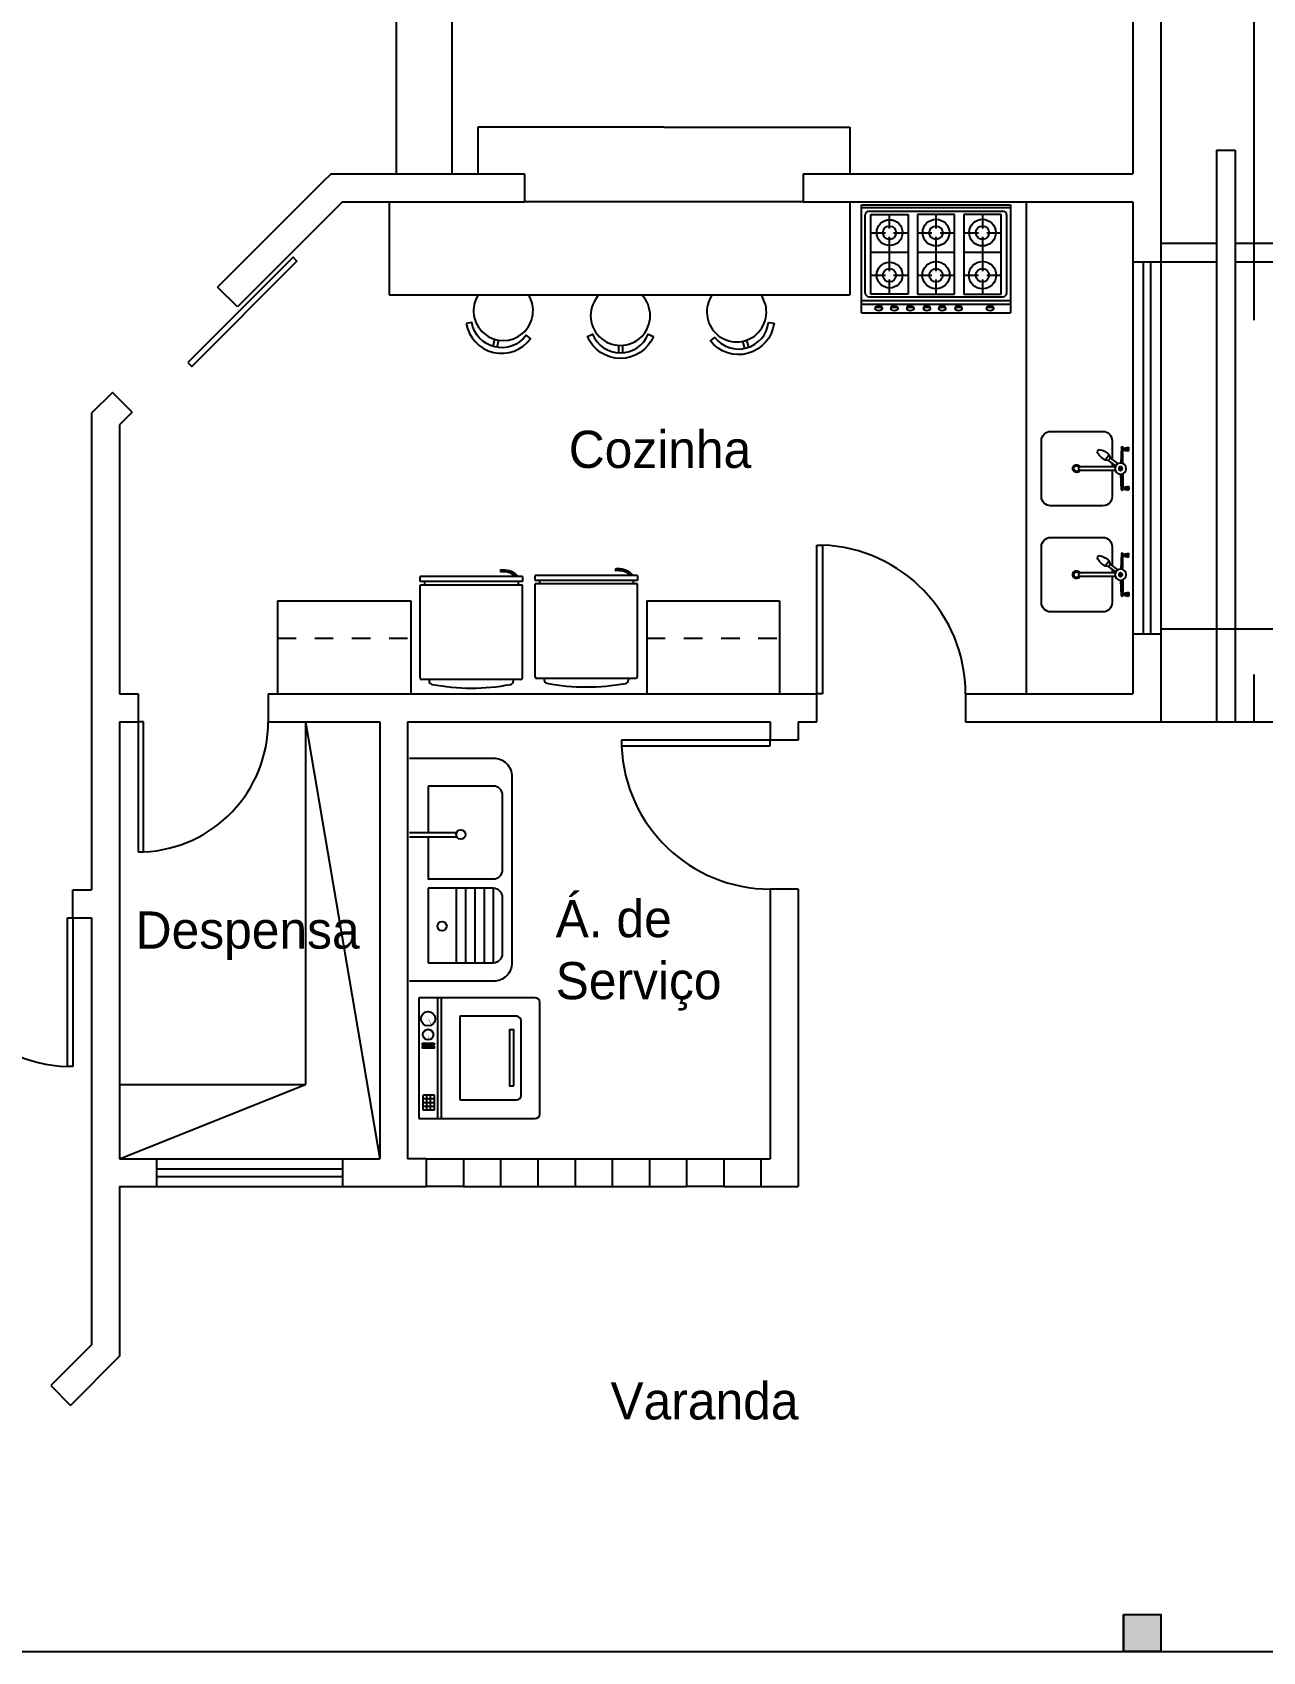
# Model space of a CAD drawing. Header units: millimetres. Extents: x 166 to 289, y 88 to 139.
# Drawn here: x 174.3 to 180.92, y 108.76 to 117.47 of the extents above; entities that cross this region are included whole.
import ezdxf

# ---------------------------------------------------------------- set-up
doc = ezdxf.new("R2010")
doc.units = ezdxf.units.MM
doc.header["$LTSCALE"] = 0.6
doc.linetypes.add('HIDDEN', pattern=[9.525, 6.35, -3.175])
doc.linetypes.add('HIDDEN2', pattern=[0.1875, 0.125, -0.0625])
for name, color, linetype in [('0.1', 1, 'Continuous'), ('0.3', 3, 'Continuous'), ('02', 2, 'Continuous'), ('1', 1, 'Continuous'), ('5', 5, 'Continuous'), ('AR-ALV', 5, 'Continuous'), ('AR-ALV-BXA', 1, 'Continuous'), ('AR-TXT', 2, 'Continuous'), ('Mobiliário', 160, 'Continuous'), ('Mobiliário2', 10, 'Continuous')]:
    doc.layers.add(name, color=color, linetype=linetype)

# ---------------------------------------------------------------- blocks, each defined once
blk = doc.blocks.new('cuba')
for p, q in [((-0.1148, 0.4662), (-0.1137, 0.4706)), ((-0.0954, 0.4662), (-0.1148, 0.4662)), ((-0.1135, 0.4617), (-0.1148, 0.4662)), ((-0.1118, 0.437), (-0.1142, 0.437)), ((-0.0965, 0.4706), (-0.1137, 0.4706)), ((-0.0967, 0.4617), (-0.1135, 0.4617)), ((-0.1122, 0.4497), (-0.1122, 0.4617)), ((-0.098, 0.4497), (-0.1122, 0.4497)), ((-0.1104, 0.4441), (-0.1104, 0.4497)), ((-0.1009, 0.437), (-0.0276, 0.437)), ((-0.0998, 0.4441), (-0.0998, 0.4497)), ((-0.0276, 0.437), (-0.0991, 0.437)), ((-0.098, 0.4497), (-0.098, 0.4617)), ((-0.0967, 0.4617), (-0.0954, 0.4662)), ((-0.0954, 0.4662), (-0.0965, 0.4706)), ((-0.0001, 0.437), (-0.0001, 0.4122)), ((0.0276, 0.437), (0.0991, 0.437)), ((0.0954, 0.4662), (0.0965, 0.4706)), ((0.0954, 0.4662), (0.1148, 0.4662)), ((0.0967, 0.4617), (0.0954, 0.4662)), ((0.0965, 0.4706), (0.1137, 0.4706)), ((0.0967, 0.4617), (0.1135, 0.4617)), ((0.098, 0.4497), (0.098, 0.4617)), ((0.098, 0.4497), (0.1122, 0.4497)), ((0.0998, 0.4441), (0.0998, 0.4497)), ((0.1104, 0.4441), (0.1104, 0.4497)), ((0.1118, 0.437), (0.1142, 0.437)), ((0.1122, 0.4497), (0.1122, 0.4617)), ((0.1135, 0.4617), (0.1148, 0.4662)), ((0.1148, 0.4662), (0.1137, 0.4706)), ((-0.01, 0.38), (-0.1505, 0.38)), ((-0.1142, 0.4308), (-0.03, 0.426)), ((-0.0126, 0.4251), (0.0133, 0.4251)), ((-0.01, 0.3969), (-0.01, 0.2102)), ((0.01, 0.4252), (0.01, 0.4249)), ((0.01, 0.4249), (0.01, 0.4249)), ((0.01, 0.3969), (0.01, 0.2102)), ((0.0301, 0.3799), (0.01, 0.3799)), ((0.0155, 0.3995), (0.0444, 0.3608)), ((0.0267, 0.4115), (0.0571, 0.3706)), ((0.1142, 0.4308), (0.03, 0.426)), ((0.0571, 0.3706), (0.0442, 0.361)), ((0.0442, 0.361), (0.0451, 0.343)), ((0.0741, 0.3646), (0.0451, 0.343)), ((0.1505, 0.38), (0.0501, 0.38)), ((0.0571, 0.3706), (0.0741, 0.3646)), ((-0.2, 0.3305), (-0.2, 0.0495)), ((0.1032, 0.3086), (0.0903, 0.299)), ((0.2, 0.0495), (0.2, 0.3305)), ((-0.1505, 0), (0.1505, 0))]:
    blk.add_line(p, q)
for radius in [0.03, 0.01]:
    blk.add_circle((0, 0.4252), radius)
for centre, radius, start, end in [((-0.1142, 0.4339), 0.00311, 90, 270), ((-0.111, 0.4405), 0.00364, 256.09795, 80.40595), ((-0.0992, 0.4405), 0.00364, 99.59405, 283.90205), ((0.0992, 0.4405), 0.00364, 256.09795, 80.40595), ((0.111, 0.4405), 0.00364, 99.59405, 283.90205), ((0.1142, 0.4339), 0.00311, 270, 90), ((-0.1505, 0.3305), 0.0495, 90, 180), ((0.002, 0.2914), 0.1027, 9.64706, 45.43004), ((0.1505, 0.3305), 0.0495, 0, 90), ((0.1513, 0.4069), 0.124, 211.03543, 240.52088), ((0, 0.1885), 0.0206, 117.208, 62.792), ((0, 0.1885), 0.015, 113.65356, 66.34644), ((0, 0.2102), 0.01, 180, 0), ((-0.1505, 0.0495), 0.0495, 180, 270), ((0.1505, 0.0495), 0.0495, 270, 0)]:
    blk.add_arc(centre, radius, start, end)
blk = doc.blocks.new('freezer2')
for p, q in [((0, -0.5316), (0, 0)), ((0.0092, 0.0092), (0.5083, 0.0092)), ((0.5083, -0.5407), (0.5083, 0.0092)), ((0.5267, 0.0092), (0.5543, 0.0092)), ((0.5267, -0.5407), (0.5267, 0.0092)), ((0.5543, -0.5407), (0.5543, 0.0092)), ((0, -0.0394), (-0.0078, -0.0394)), ((0.5267, -0.0138), (0.5083, -0.0138)), ((0.5795, -0.4356), (0.5795, -0.4244)), ((0.5859, -0.4217), (0.5822, -0.4217)), ((0.5887, -0.4352), (0.5887, -0.4244)), ((0, -0.4921), (-0.0083, -0.4921)), ((0.5267, -0.5177), (0.5083, -0.5177)), ((0.0092, -0.5408), (0.5083, -0.5407)), ((0.5543, -0.5407), (0.5267, -0.5407))]:
    blk.add_line(p, q)
for centre, radius, start, end in [((0.0092, 0), 0.0092, 90, 180), ((1.1041, -0.2671), 1.1498, 169.34054, 190.52224), ((-0.0078, -0.0578), 0.0184, 90, 169.39543), ((0.4836, -0.4399), 0.1052, 312.23941, 2.5216), ((0.5822, -0.4244), 0.00276, 90, 180), ((0.5859, -0.4244), 0.00276, 0, 90), ((-0.0083, -0.4737), 0.0184, 190.46806, 270), ((0.4836, -0.4399), 0.096, 317.45197, 2.5216), ((0.0092, -0.5316), 0.0092, 180, 270)]:
    blk.add_arc(centre, radius, start, end)

msp = doc.modelspace()

# ---------------------------------------------------------------- hatches: boundary and pattern name
at = {"layer": 'AR-ALV'}
msp.add_hatch(color=256, dxfattribs=at).paths.add_polyline_path([(180.3698, 108.962), (180.1698, 108.962), (180.1698, 108.762), (180.3698, 108.762)])

# ---------------------------------------------------------------- linework, layer by layer
at = {"layer": '0.1', "linetype": 'HIDDEN', "lineweight": -3}
for p, q in [((180.8698, 119.7312), (180.8698, 113.762)), ((180.3698, 114.262), (188.1905, 114.262))]:
    msp.add_line(p, q, dxfattribs=at)
at = {"layer": '0.1', "linetype": 'HIDDEN'}
for p, q in [((180.6698, 116.835), (180.7698, 116.835)), ((180.6698, 116.835), (180.6698, 113.762)), ((180.7698, 116.835), (180.7698, 113.762)), ((180.3698, 116.335), (180.6698, 116.335)), ((180.7698, 116.335), (181.0698, 116.335)), ((180.3698, 116.235), (180.6698, 116.235)), ((180.7698, 116.235), (181.0698, 116.235)), ((174.9698, 111.412), (174.9698, 111.262)), ((174.9698, 111.357), (175.9698, 111.357)), ((175.9698, 111.412), (175.9698, 111.262)), ((174.9698, 111.317), (175.9698, 111.317))]:
    msp.add_line(p, q, dxfattribs=at)
at = {"layer": '0.1'}
for p, q in [((180.2198, 116.235), (180.2198, 114.235)), ((180.3698, 116.235), (180.3698, 114.235)), ((180.3698, 115.8159), (180.3698, 115.7159)), ((180.3698, 113.762), (186.3698, 113.762)), ((176.4198, 111.412), (178.0198, 111.412)), ((176.4198, 111.412), (176.4198, 111.262)), ((176.6198, 111.412), (176.6198, 111.262)), ((176.8198, 111.412), (176.8198, 111.262)), ((177.0198, 111.412), (177.0198, 111.262)), ((177.2198, 111.412), (177.2198, 111.262)), ((177.4198, 111.412), (177.4198, 111.262)), ((177.6198, 111.412), (177.6198, 111.262)), ((177.8198, 111.412), (177.8198, 111.262)), ((178.0198, 111.412), (178.0198, 111.262)), ((178.0198, 111.412), (178.2198, 111.412)), ((178.2198, 111.412), (178.2198, 111.262)), ((176.6198, 111.262), (176.4198, 111.262)), ((176.6198, 111.262), (177.8198, 111.262)), ((178.0198, 111.262), (177.8198, 111.262)), ((178.0198, 111.262), (178.2198, 111.262)), ((173.182, 108.762), (186.6383, 108.762))]:
    msp.add_line(p, q, dxfattribs=at)
at = {"layer": '0.3', "color": 1}
for centre, radius, start, end in [((178.5188, 113.9116), 0.801, 0.0304, 87.78022), ((174.8687, 113.7625), 0.7012, 272.54898, 359.95992), ((178.2703, 113.663), 0.801, 182.21978, 269.9696), ((174.5209, 112.7085), 0.801, 180.0304, 267.78022)]:
    msp.add_arc(centre, radius, start, end, dxfattribs=at)
at = {"layer": '02'}
for p, q in [((180.2748, 116.235), (180.2748, 114.235)), ((180.3148, 116.235), (180.3148, 114.235)), ((178.5198, 114.712), (178.5498, 114.712)), ((178.5198, 113.912), (178.5198, 114.712)), ((178.5498, 114.712), (178.5498, 113.912)), ((178.5498, 113.912), (178.5198, 113.912)), ((174.8698, 113.762), (174.8698, 113.062)), ((174.8998, 113.762), (174.8698, 113.762)), ((174.8998, 113.062), (174.8998, 113.762)), ((177.4698, 113.662), (177.4698, 113.632)), ((178.2698, 113.662), (177.4698, 113.662)), ((177.4698, 113.632), (178.2698, 113.632)), ((178.2698, 113.632), (178.2698, 113.662)), ((174.8698, 113.062), (174.8998, 113.062)), ((174.4898, 112.708), (174.5198, 112.708)), ((174.4898, 111.908), (174.4898, 112.708)), ((174.5198, 112.708), (174.5198, 111.908)), ((174.5198, 111.908), (174.4898, 111.908))]:
    msp.add_line(p, q, dxfattribs=at)
msp.add_lwpolyline([(175.1378, 115.6934), (175.159, 115.6722), (175.7247, 116.2379), (175.7035, 116.2591)], close=True, dxfattribs=at)
at = {"layer": '1', "linetype": 'HIDDEN2'}
for p, q in [((175.6198, 114.212), (176.3365, 114.212)), ((177.6053, 114.212), (178.3198, 114.212))]:
    msp.add_line(p, q, dxfattribs=at)
at = {"layer": '5'}
msp.add_lwpolyline([(180.1698, 108.962), (180.3698, 108.962), (180.3698, 108.762), (180.1698, 108.762)], close=True, dxfattribs=at)
at = {"layer": 'AR-ALV'}
for p, q in [((180.2198, 118.262), (180.2198, 116.708)), ((180.3698, 118.262), (180.3698, 116.558)), ((175.9077, 116.708), (175.8638, 116.6641)), ((175.9077, 116.708), (176.9474, 116.708)), ((176.9474, 116.708), (176.9474, 116.558)), ((178.4474, 116.708), (180.2198, 116.708)), ((178.4474, 116.708), (178.4474, 116.558)), ((175.8638, 116.6641), (175.2981, 116.0984)), ((175.9698, 116.558), (175.4041, 115.9924)), ((175.9698, 116.558), (176.9474, 116.558)), ((178.4474, 116.558), (180.2198, 116.558)), ((180.2198, 116.558), (180.2198, 116.235)), ((180.3698, 116.558), (180.3698, 116.235)), ((180.2198, 116.235), (180.3698, 116.235)), ((175.4041, 115.9924), (175.2981, 116.0984)), ((174.7324, 115.5327), (174.6198, 115.4202)), ((174.8385, 115.4267), (174.7324, 115.5327)), ((174.6198, 115.4202), (174.6198, 112.858)), ((174.8385, 115.4267), (174.7698, 115.358)), ((174.7698, 115.358), (174.7698, 113.912)), ((180.2198, 114.235), (180.3698, 114.235)), ((180.2198, 114.235), (180.2198, 113.912)), ((180.3698, 114.235), (180.3698, 113.762)), ((174.7698, 113.912), (174.8698, 113.912)), ((174.8698, 113.912), (174.8698, 113.762)), ((175.5698, 113.912), (178.5198, 113.912)), ((175.5698, 113.912), (175.5698, 113.762)), ((178.5198, 113.762), (178.5198, 113.912)), ((179.3198, 113.912), (180.2198, 113.912)), ((179.3198, 113.912), (179.3198, 113.762)), ((174.7698, 113.762), (174.8698, 113.762)), ((174.7698, 113.762), (174.7698, 111.412)), ((175.5698, 113.762), (176.1698, 113.762)), ((176.1698, 113.762), (176.1698, 111.412)), ((176.3198, 113.762), (176.3198, 111.412)), ((176.3198, 113.762), (178.2698, 113.762)), ((178.2698, 113.762), (178.2698, 113.662)), ((178.4198, 113.762), (178.4198, 113.662)), ((178.4198, 113.762), (178.5198, 113.762)), ((179.3198, 113.762), (180.3698, 113.762)), ((180.2198, 113.762), (180.2198, 113.758)), ((178.4198, 113.662), (178.2698, 113.662)), ((174.5198, 112.858), (174.6198, 112.858)), ((174.5198, 112.708), (174.5198, 112.858)), ((178.2698, 112.862), (178.2698, 111.412)), ((178.4198, 112.862), (178.2698, 112.862)), ((178.4198, 112.862), (178.4198, 111.262)), ((174.5198, 112.708), (174.6198, 112.708)), ((174.6198, 112.708), (174.6198, 110.412)), ((174.7698, 111.412), (176.1698, 111.412)), ((176.4198, 111.412), (176.3198, 111.412)), ((178.2198, 111.412), (178.2698, 111.412)), ((174.7698, 111.262), (176.4198, 111.262)), ((174.7698, 111.262), (174.7698, 110.3499)), ((178.2198, 111.262), (178.4198, 111.262)), ((174.6198, 110.412), (174.4002, 110.1923)), ((174.7698, 110.3499), (174.5062, 110.0862)), ((174.4002, 110.1923), (174.5062, 110.0862)), ((180.1698, 108.962), (180.1698, 108.762)), ((180.1698, 108.762), (180.3698, 108.762))]:
    msp.add_line(p, q, dxfattribs=at)
at = {"layer": 'AR-ALV-BXA'}
for p, q in [((176.2577, 121.062), (176.2577, 116.708)), ((176.5577, 120.762), (176.5577, 116.708))]:
    msp.add_line(p, q, dxfattribs=at)
at = {"layer": 'Mobiliário'}
for p, q in [((178.7609, 116.541), (179.5608, 116.541)), ((178.7609, 115.9597), (178.7609, 116.541)), ((178.7609, 116.5274), (179.5608, 116.5274)), ((178.8009, 116.5074), (179.5208, 116.5074)), ((179.5608, 116.541), (179.5608, 115.9597)), ((178.7809, 116.0671), (178.7809, 116.4874)), ((178.8109, 116.4897), (179.0109, 116.4897)), ((178.8109, 116.0611), (178.8109, 116.4897)), ((178.9109, 116.4138), (178.9109, 116.4897)), ((179.0109, 116.4897), (179.0109, 116.0611)), ((179.2609, 116.4897), (179.0609, 116.4897)), ((179.0609, 116.4897), (179.0609, 116.0611)), ((179.1609, 116.4897), (179.1609, 116.4138)), ((179.2609, 116.0611), (179.2609, 116.4897)), ((179.3106, 116.4897), (179.3106, 116.0611)), ((179.5106, 116.4897), (179.3106, 116.4897)), ((179.4106, 116.4897), (179.4106, 116.4138)), ((179.5106, 116.0611), (179.5106, 116.4897)), ((179.5408, 116.4874), (179.5408, 116.0671)), ((178.8109, 116.3915), (178.8886, 116.3915)), ((178.9109, 116.2861), (178.9109, 116.3693)), ((178.9332, 116.3915), (179.0109, 116.3915)), ((179.0609, 116.3915), (179.1394, 116.3915)), ((179.1609, 116.3693), (179.1609, 116.2861)), ((179.1839, 116.3915), (179.2609, 116.3915)), ((179.3106, 116.3915), (179.3891, 116.3915)), ((179.4106, 116.3693), (179.4106, 116.2861)), ((179.4336, 116.3915), (179.5106, 116.3915)), ((178.8109, 116.2861), (179.0109, 116.2861)), ((178.9109, 116.1846), (178.9109, 116.2861)), ((179.0609, 116.2861), (179.2609, 116.2861)), ((179.1609, 116.2861), (179.1609, 116.1845)), ((179.3106, 116.2861), (179.5106, 116.2861)), ((179.4106, 116.2861), (179.4106, 116.1845)), ((178.8109, 116.1629), (178.8886, 116.1629)), ((178.9332, 116.1629), (179.0109, 116.1629)), ((179.0609, 116.1629), (179.1394, 116.1629)), ((179.1839, 116.1629), (179.2609, 116.1629)), ((179.3106, 116.1629), (179.3891, 116.1629)), ((179.4336, 116.1629), (179.5106, 116.1629)), ((179.0109, 116.0611), (178.8109, 116.0611)), ((178.9109, 116.0611), (178.9109, 116.14)), ((179.0609, 116.0611), (179.2609, 116.0611)), ((179.1609, 116.14), (179.1609, 116.0611)), ((179.3106, 116.0611), (179.5106, 116.0611)), ((179.4106, 116.14), (179.4106, 116.0611)), ((178.7609, 116.0271), (179.5608, 116.0271)), ((178.7609, 116.0071), (179.5608, 116.0071)), ((178.8009, 116.0471), (179.5208, 116.0471)), ((178.7609, 115.9597), (179.5608, 115.9597)), ((176.7865, 115.819), (176.7773, 115.78)), ((176.8079, 115.8139), (176.7988, 115.775)), ((178.1211, 115.8079), (178.1318, 115.7693)), ((178.1423, 115.8138), (178.153, 115.7752)), ((177.4529, 115.7858), (177.4529, 115.7458)), ((177.4749, 115.7858), (177.4749, 115.7458)), ((176.4305, 113.4163), (176.4305, 113.1663)), ((176.4305, 112.8663), (176.4305, 112.4663)), ((176.7805, 112.8663), (176.4305, 112.8663)), ((176.8305, 112.5163), (176.8305, 112.8163)), ((176.4305, 112.4663), (176.7805, 112.4663)), ((176.3803, 112.278), (176.3803, 111.628)), ((177.0053, 112.278), (176.3803, 112.278)), ((176.4803, 112.278), (176.4803, 111.628)), ((176.5003, 112.278), (176.5003, 111.628)), ((177.0303, 111.653), (177.0303, 112.253)), ((176.6003, 112.178), (176.6003, 111.728)), ((176.9053, 112.178), (176.6003, 112.178)), ((176.9303, 111.753), (176.9303, 112.153)), ((176.4034, 111.6734), (176.4034, 111.7534)), ((176.4634, 111.6734), (176.4634, 111.7534)), ((176.6003, 111.728), (176.9053, 111.728)), ((176.3803, 111.628), (177.0053, 111.628))]:
    msp.add_line(p, q, dxfattribs=at)
at = {"layer": 'Mobiliário', "color": 253}
for p, q in [((178.8343, 115.9878), (178.8343, 115.9814)), ((178.8714, 115.9882), (178.8714, 115.9821)), ((178.9182, 115.9878), (178.9182, 115.9814)), ((178.9552, 115.9882), (178.9552, 115.9821)), ((179.0039, 115.9878), (179.0039, 115.9814)), ((179.041, 115.9882), (179.041, 115.9821)), ((179.0933, 115.9878), (179.0933, 115.9814)), ((179.1303, 115.9882), (179.1303, 115.9821)), ((179.1756, 115.9878), (179.1756, 115.9814)), ((179.2126, 115.9882), (179.2126, 115.9821)), ((179.2636, 115.9878), (179.2636, 115.9814)), ((179.3006, 115.9882), (179.3006, 115.9821)), ((179.433, 115.9878), (179.433, 115.9814)), ((179.47, 115.9882), (179.47, 115.9821)), ((176.4634, 111.7534), (176.4034, 111.7534)), ((176.4634, 111.7334), (176.4034, 111.7334)), ((176.4634, 111.7134), (176.4034, 111.7134)), ((176.4234, 111.6734), (176.4234, 111.7534)), ((176.4434, 111.6734), (176.4434, 111.7534)), ((176.4634, 111.6934), (176.4034, 111.6934)), ((176.4634, 111.6734), (176.4034, 111.6734))]:
    msp.add_line(p, q, dxfattribs=at)
at = {"layer": 'Mobiliário'}
for points in [[(176.6353, 115.904, 0.666667), (176.9812, 115.8224), (176.9569, 115.84, -0.666667), (176.6649, 115.9089)], [(178.29, 115.9048, -0.666667), (177.9476, 115.8095), (177.9712, 115.828, 0.666667), (178.2602, 115.9085)], [(177.6416, 115.8339, -0.666667), (177.2862, 115.8339), (177.3139, 115.8454, 0.666667), (177.6139, 115.8454)]]:
    msp.add_lwpolyline(points, format="xyb", close=True, dxfattribs=at)
for points in [[(176.3305, 113.5663), (176.7805, 113.5663, -0.414214), (176.8805, 113.4663), (176.8805, 112.4663, -0.414214), (176.7805, 112.3663), (176.3305, 112.3663)], [(176.4305, 113.1413), (176.4305, 112.9163), (176.7805, 112.9163, 0.414214), (176.8305, 112.9663), (176.8305, 113.3663, 0.414214), (176.7805, 113.4163), (176.4305, 113.4163)]]:
    msp.add_lwpolyline(points, format="xyb", dxfattribs=at)
msp.add_lwpolyline([(176.3305, 113.1663), (176.5805, 113.1663), (176.5805, 113.1413), (176.3305, 113.1413)], dxfattribs=at)
at = {"layer": 'Mobiliário', "color": 253}
for points in [[(176.5805, 112.8663), (176.5805, 112.4663)], [(176.6305, 112.8663), (176.6305, 112.4663)], [(176.6805, 112.8663), (176.6805, 112.4663)], [(176.7305, 112.8663), (176.7305, 112.4663)], [(176.7805, 112.8663), (176.7805, 112.4663)]]:
    msp.add_lwpolyline(points, dxfattribs=at)
at = {"layer": 'Mobiliário', "color": 253, "const_width": 0.002}
for points in [[(176.4491, 112.1312), (176.4324, 112.1602)], [(176.4298, 112.0512), (176.4298, 112.0742)]]:
    msp.add_lwpolyline(points, dxfattribs=at)
at = {"layer": 'Mobiliário'}
msp.add_lwpolyline([(176.8912, 111.8035), (176.8912, 112.1054), (176.868, 112.1054), (176.868, 111.8035)], close=True, dxfattribs=at)
at = {"layer": 'Mobiliário', "color": 253}
for points in [[(176.4623, 112.0341), (176.4623, 112.0239), (176.3989, 112.0239), (176.3989, 112.0341)], [(176.4623, 112.0171), (176.4623, 112.0069), (176.3989, 112.0069), (176.3989, 112.0171)]]:
    msp.add_lwpolyline(points, close=True, dxfattribs=at)
for centre, radius in [((178.9116, 116.3918), 0.0696), ((178.9109, 116.3915), 0.0359), ((179.1611, 116.3918), 0.0716), ((179.1609, 116.3915), 0.0359), ((179.4108, 116.3918), 0.0716), ((179.4106, 116.3915), 0.0359), ((178.9116, 116.1635), 0.0695), ((179.1609, 116.1629), 0.0734), ((179.4106, 116.1629), 0.0734), ((178.9109, 116.1629), 0.0359), ((179.1609, 116.1629), 0.0359), ((179.4106, 116.1629), 0.0359), ((176.4298, 112.1647), 0.0387), ((176.4298, 112.0796), 0.0284)]:
    msp.add_circle(centre, radius, dxfattribs=at)
at = {"layer": 'Mobiliário'}
for centre in [(176.6055, 113.1551), (176.5047, 112.6628)]:
    msp.add_circle(centre, 0.025, dxfattribs=at)
for centre, radius, start, end in [((178.8009, 116.4874), 0.02, 90, 180), ((179.5208, 116.4874), 0.02, 360, 90), ((176.8339, 115.9718), 0.16, 147.37481, 32.62519), ((177.4639, 115.9454), 0.16, 135.26784, 44.73216), ((178.0889, 115.9646), 0.16, 144.26489, 35.73511), ((178.8009, 116.0671), 0.02, 180, 270), ((179.5208, 116.0671), 0.02, 270, 0), ((176.7805, 112.8163), 0.05, 0, 90), ((176.7805, 112.5163), 0.05, 270, 0), ((177.0053, 112.253), 0.025, 0, 90), ((176.9053, 112.153), 0.025, 0, 90), ((176.9053, 111.753), 0.025, 270, 0), ((177.0053, 111.653), 0.025, 270, 0)]:
    msp.add_arc(centre, radius, start, end, dxfattribs=at)
at = {"layer": 'Mobiliário', "color": 253}
for centre in [(178.8529, 115.988), (178.9367, 115.988), (179.0225, 115.988), (179.1118, 115.988), (179.1941, 115.988), (179.2821, 115.988), (179.4515, 115.988)]:
    msp.add_ellipse(centre, major_axis=(0.0185, 0.0004), ratio=0.532709, start_param=6.247921, end_param=9.427873, dxfattribs=at)
for centre in [(178.8529, 115.9818), (178.9367, 115.9818), (179.0225, 115.9818), (179.1118, 115.9818), (179.1941, 115.9818), (179.2821, 115.9818), (179.4515, 115.9818)]:
    msp.add_ellipse(centre, major_axis=(0.0185, 0.0004), ratio=0.532709, dxfattribs=at)
at = {"layer": 'Mobiliário2'}
for p, q in [((177.6974, 116.958), (176.6974, 116.958)), ((176.6974, 116.958), (176.6974, 116.708)), ((177.6974, 116.958), (178.6974, 116.958)), ((178.6974, 116.958), (178.6974, 116.708)), ((176.2211, 116.558), (176.2211, 116.058)), ((178.4474, 116.558), (176.9474, 116.558)), ((178.6974, 116.558), (178.6974, 116.058)), ((179.6474, 113.912), (179.6474, 116.558)), ((176.2211, 116.058), (178.6974, 116.058)), ((175.6198, 114.412), (176.3365, 114.412)), ((175.6198, 114.412), (175.6198, 113.912)), ((176.3365, 114.412), (176.3365, 113.912)), ((177.6053, 114.412), (177.6053, 113.912)), ((177.6053, 114.412), (178.3198, 114.412)), ((178.3198, 114.412), (178.3198, 113.912)), ((175.7698, 113.762), (175.7698, 111.812)), ((175.7698, 113.762), (176.1698, 111.412)), ((174.7698, 111.812), (175.7698, 111.812)), ((174.7698, 111.412), (175.7698, 111.812))]:
    msp.add_line(p, q, dxfattribs=at)

# ---------------------------------------------------------------- block references
at = {"layer": 'Mobiliário', "xscale": -1, "rotation": 270}
for p in [(179.728, 115.123), (179.728, 114.5527)]:
    msp.add_blockref('cuba', p, dxfattribs=at)
at = {"layer": 'Mobiliário', "rotation": 90}
for p in [(176.3958, 113.9886), (177.0146, 113.9947)]:
    msp.add_blockref('freezer2', p, dxfattribs=at)

# ---------------------------------------------------------------- texts
at = {"layer": 'AR-TXT', "char_height": 0.2, "attachment_point": 1}
for s, insert, width in [('{\\fStylus BT|b0|i0|c0|p34;Cozinha}', (177.1861, 115.3266), 1.025086), ('{\\fStylus BT|b0|i0|c0|p34;Á. de Serviço}', (177.1156, 112.8032), 1.0858), ('{\\fStylus BT|b0|i0|c0|p34;Despensa}', (174.8573, 112.7418), 1.0858), ('{\\fStylus BT|b0|i0|c0|p34;Varanda}', (177.4104, 110.2104), 1.085791)]:
    msp.add_mtext(s, dxfattribs=dict(at, insert=insert, width=width))

doc.saveas('drawing.dxf')
